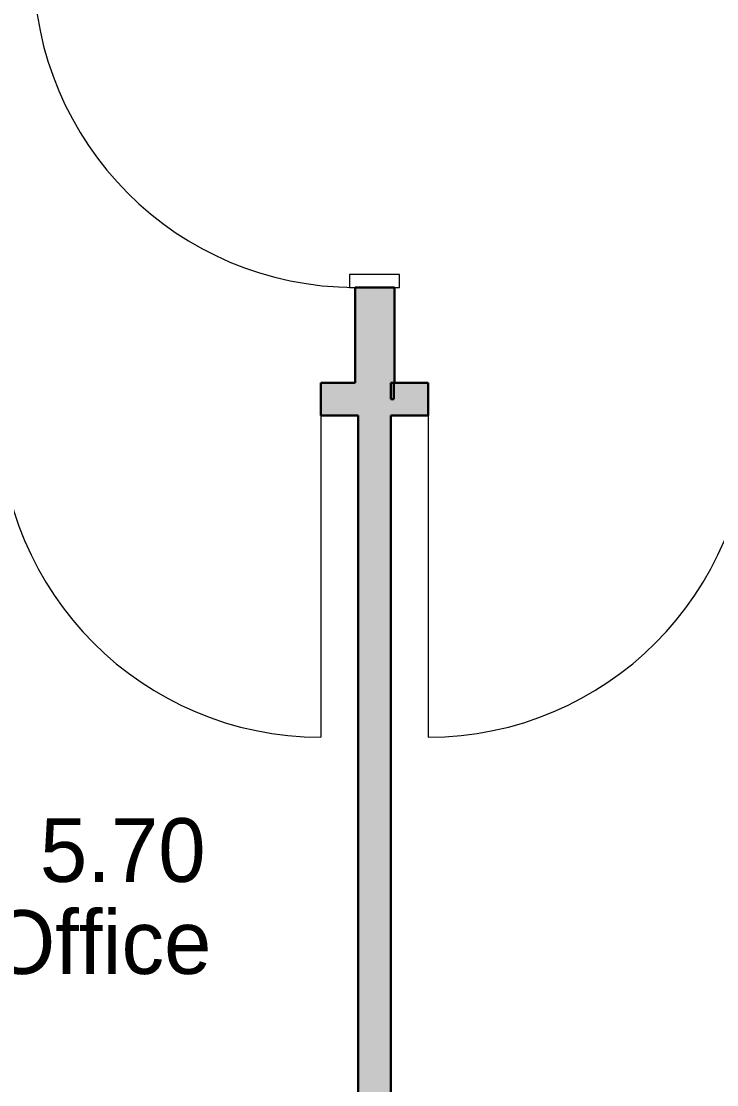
# Model space of a CAD drawing. Header units: millimetres. Extents: x 155927 to 326028, y -36033 to 97293.
# Drawn here: x 182616 to 184801, y 11404 to 14743 of the extents above; entities that cross this region are included whole.
import ezdxf

# ---------------------------------------------------------------- set-up
doc = ezdxf.new("R2010")
doc.units = ezdxf.units.MM
doc.header["$MEASUREMENT"] = 0
for name, color, linetype, lineweight in [('A-AREA-IDEN', 7, 'CONTINUOUS', 9), ('A-DOOR', 4, 'CONTINUOUS', 9), ('A-DOOR-FRAM', 4, 'CONTINUOUS', 18), ('A-WALL-PATT', 7, 'CONTINUOUS', 9), ('I-WALL', 7, 'CONTINUOUS', 9)]:
    doc.layers.add(name, color=color, linetype=linetype, lineweight=lineweight)
doc.styles.add('Century Gothic', font='GOTHIC.TTF', dxfattribs={"height": 200})

msp = doc.modelspace()

# ---------------------------------------------------------------- hatches: boundary and pattern name
at = {"layer": 'A-WALL-PATT'}
h = msp.add_hatch(color=256, dxfattribs=at)
h.paths.add_polyline_path([(183786.8, 13556.6), (183786.8, 13907.6), (183664.8, 13907.6), (183664.8, 13556.6), (183776.8, 13556.6)], flags=0)
h.paths.add_polyline_path([(183786.8, 14917.6), (183786.8, 15107.6), (183664.8, 15107.6), (183664.8, 14917.6)], flags=0)
h = msp.add_hatch(color=256, dxfattribs=at)
h.paths.add_polyline_path([(181136.8, 13505.6), (182547.3, 13505.6), (182547.3, 13607.6), (180857.3, 13607.6), (180857.3, 13505.6), (181076.8, 13505.6)], flags=0)
h.paths.add_polyline_path([(179317, 13505.6), (179847.3, 13505.6), (179847.3, 13607.6), (178274.8, 13607.6), (178274.8, 13505.6), (178710.5, 13505.6)], flags=0)
h.paths.add_polyline_path([(183674.8, 13505.6), (183674.8, 13556.6), (183664.8, 13556.6), (183664.8, 13607.6), (183557.3, 13607.6), (183557.3, 13505.6)], flags=0)
h = msp.add_hatch(color=256, dxfattribs=at)
h.paths.add_polyline_path([(184904.3, 13505.6), (185300.8, 13505.6), (185300.8, 13607.6), (184904.3, 13607.6)], flags=0)
h.paths.add_polyline_path([(183776.8, 13505.6), (183894.3, 13505.6), (183894.3, 13607.6), (183776.8, 13607.6), (183776.8, 13556.6)], flags=0)
msp.add_hatch(color=256, dxfattribs=at).paths.add_polyline_path([(183776.8, 9369.6), (183776.8, 13556.6), (183674.8, 13556.6), (183674.8, 9369.6)], flags=0)

# ---------------------------------------------------------------- linework, layer by layer
at = {"layer": 'A-DOOR'}
for p, q in [((183557.3, 13505.6), (183557.3, 12495.6)), ((183894.3, 13505.6), (183894.3, 12495.6))]:
    msp.add_line(p, q, dxfattribs=at)
for centre, start, end in [((183664.8, 14917.6), 180, 270), ((183557.3, 13505.6), 180, 270), ((183894.3, 13505.6), 270, 0)]:
    msp.add_arc(centre, 1010, start, end, dxfattribs=at)
at = {"layer": 'A-DOOR-FRAM', "lineweight": 20}
for p, q in [((183804.8, 13947.6), (183646.8, 13947.6)), ((183646.8, 13947.6), (183646.8, 13907.6)), ((183804.8, 13907.6), (183804.8, 13947.6)), ((183646.8, 13907.6), (183664.8, 13907.6)), ((183786.8, 13907.6), (183804.8, 13907.6))]:
    msp.add_line(p, q, dxfattribs=at)
at = {"layer": 'I-WALL', "lineweight": 30}
for p, q in [((183664.8, 13907.6), (183664.8, 13607.6)), ((183786.8, 13907.6), (183664.8, 13907.6)), ((183788.8, 13907.6), (183786.8, 13907.6)), ((183788.8, 13607.6), (183788.8, 13907.6)), ((183664.8, 13607.6), (183557.3, 13607.6)), ((183557.3, 13607.6), (183557.3, 13505.6)), ((183786.8, 13607.6), (183776.8, 13607.6)), ((183776.8, 13607.6), (183776.8, 13556.6)), ((183786.8, 13556.6), (183786.8, 13607.6)), ((183894.3, 13607.6), (183788.8, 13607.6)), ((183894.3, 13505.6), (183894.3, 13607.6)), ((183776.8, 13556.6), (183786.8, 13556.6)), ((183557.3, 13505.6), (183674.8, 13505.6)), ((183674.8, 13505.6), (183674.8, 9369.6)), ((183776.8, 13505.6), (183894.3, 13505.6)), ((183776.8, 9369.6), (183776.8, 13505.6))]:
    msp.add_line(p, q, dxfattribs=at)

# ---------------------------------------------------------------- texts
at = {"layer": 'A-AREA-IDEN', "style": 'Century Gothic'}
for s, p in [('5.70', (182674.8, 12041.2)), ('Office', (182515.1, 11752.2))]:
    msp.add_text(s, height=200, dxfattribs=at).set_placement(p)

doc.saveas('drawing.dxf')
